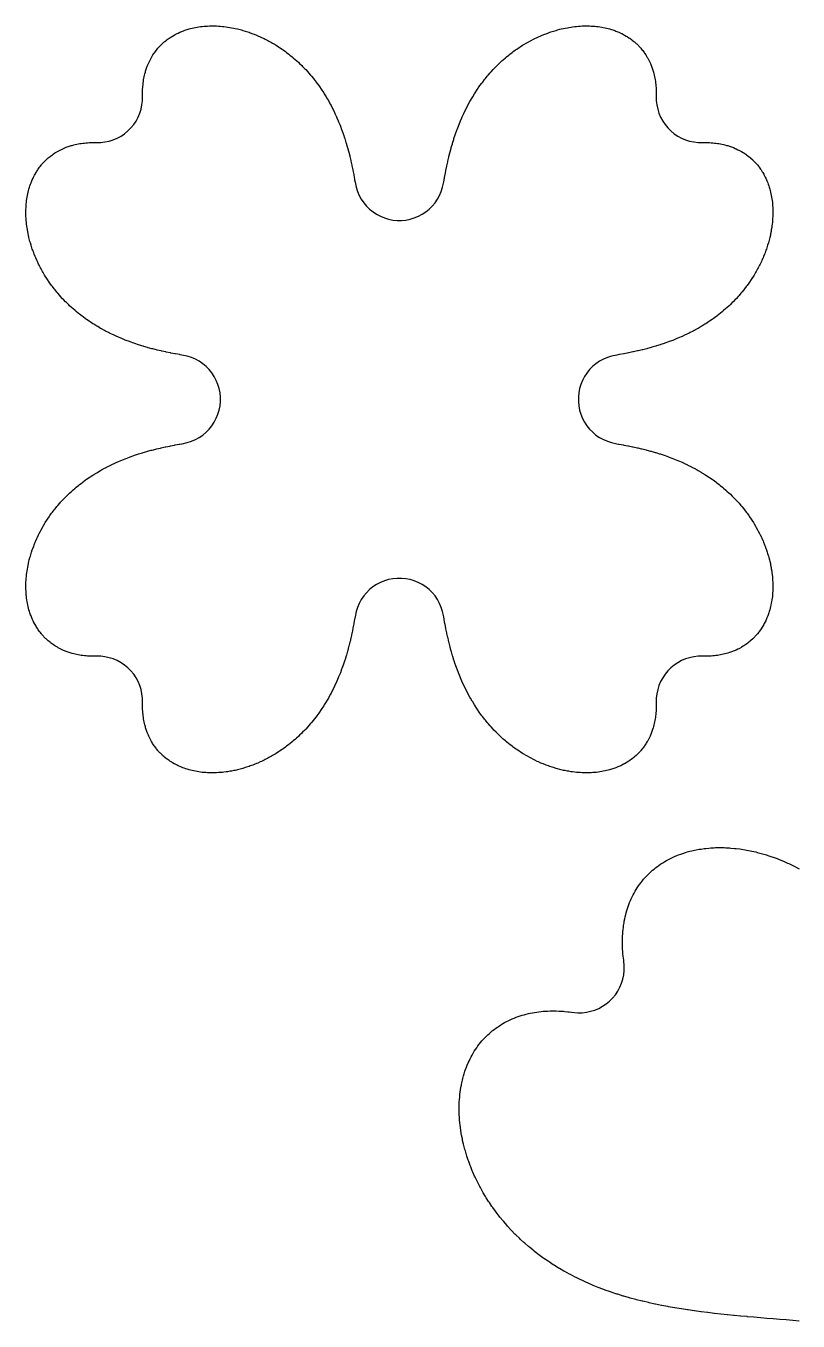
# Model space of a CAD drawing. Header units: metres. Extents: x 10 to 1210, y 10 to 2778.
# Drawn here: x 185 to 288.4, y 2593.6 to 2767 of the extents above; entities that cross this region are included whole.
import ezdxf

# ---------------------------------------------------------------- set-up
doc = ezdxf.new("R2010")
doc.units = ezdxf.units.M
doc.layers.add('DIS_KENAR_V91_Z3', color=1, linetype='Continuous')

msp = doc.modelspace()

# ---------------------------------------------------------------- linework, layer by layer
at = {"layer": 'DIS_KENAR_V91_Z3'}
msp.add_lwpolyline([(199.57, 2724.48), (199.44, 2724.52), (198.98, 2724.69), (198.87, 2724.73), (198.41, 2724.9), (198.29, 2724.95), (197.85, 2725.13), (197.72, 2725.18), (197.29, 2725.37), (197.16, 2725.42), (196.74, 2725.62), (196.61, 2725.68), (196.19, 2725.88), (196.06, 2725.94), (195.66, 2726.15), (195.53, 2726.22), (195.13, 2726.44), (195, 2726.51), (194.62, 2726.74), (194.49, 2726.81), (194.11, 2727.05), (193.98, 2727.13), (193.61, 2727.37), (193.48, 2727.46), (193.13, 2727.7), (193, 2727.79), (192.65, 2728.05), (192.52, 2728.15), (192.19, 2728.4), (192.06, 2728.51), (191.73, 2728.77), (191.6, 2728.88), (191.29, 2729.15), (191.16, 2729.27), (190.86, 2729.54), (190.74, 2729.66), (190.44, 2729.95), (190.32, 2730.07), (190.04, 2730.36), (189.92, 2730.48), (189.65, 2730.78), (189.53, 2730.91), (189.27, 2731.21), (189.16, 2731.35), (188.91, 2731.66), (188.8, 2731.79), (188.56, 2732.11), (188.45, 2732.25), (188.22, 2732.56), (188.12, 2732.71), (187.91, 2733.03), (187.81, 2733.18), (187.6, 2733.5), (187.51, 2733.65), (187.31, 2733.98), (187.22, 2734.14), (187.04, 2734.47), (186.95, 2734.63), (186.78, 2734.96), (186.7, 2735.12), (186.54, 2735.45), (186.47, 2735.62), (186.32, 2735.95), (186.25, 2736.12), (186.11, 2736.45), (186.05, 2736.63), (185.93, 2736.96), (185.86, 2737.13), (185.75, 2737.46), (185.7, 2737.64), (185.6, 2737.97), (185.55, 2738.15), (185.46, 2738.48), (185.41, 2738.67), (185.34, 2738.98), (185.3, 2739.18), (185.24, 2739.49), (185.21, 2739.69), (185.16, 2739.99), (185.13, 2740.19), (185.09, 2740.49), (185.07, 2740.7), (185.04, 2740.98), (185.03, 2741.2), (185.01, 2741.47), (185.01, 2741.69), (185, 2741.96), (185, 2742.18), (185.01, 2742.44), (185.02, 2742.67), (185.03, 2742.91), (185.05, 2743.15), (185.07, 2743.38), (185.1, 2743.62), (185.13, 2743.83), (185.17, 2744.08), (185.21, 2744.28), (185.26, 2744.53), (185.3, 2744.72), (185.37, 2744.97), (185.41, 2745.15), (185.49, 2745.41), (185.54, 2745.57), (185.63, 2745.83), (185.69, 2745.98), (185.79, 2746.24), (185.85, 2746.37), (185.96, 2746.63), (186.02, 2746.76), (186.16, 2747.01), (186.22, 2747.13), (186.36, 2747.38), (186.43, 2747.48), (186.59, 2747.73), (186.65, 2747.83), (186.83, 2748.07), (186.89, 2748.16), (187.08, 2748.4), (187.15, 2748.47), (187.35, 2748.7), (187.41, 2748.77), (187.63, 2748.99), (187.7, 2749.06), (187.93, 2749.27), (187.99, 2749.33), (188.23, 2749.52), (188.3, 2749.58), (188.55, 2749.76), (188.63, 2749.82), (188.88, 2749.99), (188.96, 2750.04), (189.22, 2750.19), (189.31, 2750.25), (189.57, 2750.38), (189.67, 2750.43), (189.93, 2750.56), (190.03, 2750.6), (190.3, 2750.71), (190.41, 2750.76), (190.67, 2750.85), (190.8, 2750.89), (191.05, 2750.97), (191.19, 2751.01), (191.44, 2751.08), (191.59, 2751.11), (191.84, 2751.17), (192, 2751.2), (192.24, 2751.24), (192.41, 2751.27), (192.64, 2751.3), (192.83, 2751.32), (193.05, 2751.34), (193.25, 2751.36), (193.47, 2751.37), (193.67, 2751.38), (193.88, 2751.38), (194.1, 2751.38), (194.3, 2751.38), (194.3, 2751.38), (195.02, 2751.39), (195.59, 2751.46), (196.15, 2751.58), (196.7, 2751.75), (197.23, 2751.97), (197.74, 2752.25), (198.21, 2752.57), (198.66, 2752.94), (199.06, 2753.34), (199.43, 2753.79), (199.75, 2754.26), (200.03, 2754.77), (200.25, 2755.3), (200.42, 2755.85), (200.54, 2756.41), (200.61, 2756.98), (200.62, 2757.7), (200.62, 2757.7), (200.62, 2757.9), (200.62, 2758.12), (200.62, 2758.33), (200.63, 2758.53), (200.64, 2758.75), (200.66, 2758.95), (200.68, 2759.17), (200.7, 2759.36), (200.73, 2759.59), (200.76, 2759.76), (200.8, 2760), (200.83, 2760.16), (200.89, 2760.41), (200.92, 2760.56), (200.99, 2760.81), (201.03, 2760.95), (201.11, 2761.2), (201.15, 2761.33), (201.24, 2761.59), (201.29, 2761.71), (201.4, 2761.97), (201.44, 2762.07), (201.57, 2762.33), (201.62, 2762.43), (201.75, 2762.69), (201.81, 2762.78), (201.96, 2763.04), (202.01, 2763.12), (202.18, 2763.37), (202.24, 2763.45), (202.42, 2763.7), (202.48, 2763.77), (202.67, 2764.01), (202.73, 2764.07), (202.94, 2764.3), (203.01, 2764.37), (203.23, 2764.59), (203.3, 2764.65), (203.53, 2764.85), (203.6, 2764.92), (203.84, 2765.11), (203.93, 2765.17), (204.17, 2765.35), (204.27, 2765.41), (204.52, 2765.57), (204.62, 2765.64), (204.87, 2765.78), (204.99, 2765.84), (205.24, 2765.98), (205.37, 2766.04), (205.63, 2766.15), (205.76, 2766.21), (206.02, 2766.31), (206.17, 2766.37), (206.43, 2766.46), (206.59, 2766.51), (206.85, 2766.59), (207.03, 2766.63), (207.28, 2766.7), (207.47, 2766.74), (207.72, 2766.79), (207.92, 2766.83), (208.17, 2766.87), (208.38, 2766.9), (208.62, 2766.93), (208.85, 2766.95), (209.09, 2766.97), (209.33, 2766.98), (209.56, 2766.99), (209.82, 2767), (210.04, 2767), (210.31, 2766.99), (210.53, 2766.99), (210.8, 2766.97), (211.02, 2766.96), (211.3, 2766.93), (211.51, 2766.91), (211.81, 2766.87), (212.01, 2766.84), (212.31, 2766.79), (212.51, 2766.76), (212.82, 2766.7), (213.02, 2766.66), (213.33, 2766.59), (213.52, 2766.54), (213.85, 2766.45), (214.03, 2766.4), (214.36, 2766.3), (214.54, 2766.25), (214.87, 2766.14), (215.04, 2766.07), (215.37, 2765.95), (215.55, 2765.89), (215.88, 2765.75), (216.05, 2765.68), (216.38, 2765.53), (216.55, 2765.46), (216.88, 2765.3), (217.04, 2765.22), (217.37, 2765.05), (217.53, 2764.96), (217.86, 2764.78), (218.02, 2764.69), (218.35, 2764.49), (218.5, 2764.4), (218.82, 2764.19), (218.97, 2764.09), (219.29, 2763.88), (219.44, 2763.78), (219.75, 2763.55), (219.89, 2763.44), (220.21, 2763.2), (220.34, 2763.09), (220.65, 2762.84), (220.79, 2762.73), (221.09, 2762.47), (221.22, 2762.35), (221.52, 2762.08), (221.64, 2761.96), (221.93, 2761.68), (222.05, 2761.56), (222.34, 2761.26), (222.46, 2761.14), (222.73, 2760.84), (222.85, 2760.71), (223.12, 2760.4), (223.23, 2760.27), (223.49, 2759.94), (223.6, 2759.81), (223.85, 2759.48), (223.95, 2759.35), (224.21, 2759), (224.3, 2758.87), (224.54, 2758.52), (224.63, 2758.39), (224.87, 2758.02), (224.95, 2757.89), (225.19, 2757.51), (225.26, 2757.38), (225.49, 2757), (225.56, 2756.87), (225.78, 2756.47), (225.85, 2756.34), (226.06, 2755.94), (226.12, 2755.81), (226.32, 2755.39), (226.38, 2755.26), (226.58, 2754.84), (226.63, 2754.71), (226.82, 2754.28), (226.87, 2754.15), (227.05, 2753.71), (227.1, 2753.59), (227.27, 2753.13), (227.31, 2753.02), (227.48, 2752.55), (227.52, 2752.44), (227.66, 2752.01), (227.69, 2751.91), (227.85, 2751.41), (227.88, 2751.31), (228.02, 2750.81), (228.05, 2750.71), (228.19, 2750.21), (228.22, 2750.11), (228.35, 2749.59), (228.37, 2749.5), (228.49, 2748.98), (228.51, 2748.89), (228.63, 2748.36), (228.65, 2748.27), (228.76, 2747.73), (228.78, 2747.65), (228.88, 2747.11), (228.9, 2747.03), (228.99, 2746.48), (229.01, 2746.41), (229.06, 2746.1), (229.21, 2745.39), (229.39, 2744.84), (229.62, 2744.31), (229.9, 2743.8), (230.23, 2743.32), (230.6, 2742.87), (231.02, 2742.47), (231.47, 2742.1), (231.95, 2741.78), (232.47, 2741.51), (233.01, 2741.29), (233.56, 2741.13), (234.13, 2741.01), (234.71, 2740.96), (235.29, 2740.96), (235.87, 2741.01), (236.44, 2741.13), (237, 2741.29), (237.54, 2741.51), (238.05, 2741.78), (238.54, 2742.1), (238.99, 2742.47), (239.4, 2742.88), (239.77, 2743.32), (240.1, 2743.8), (240.38, 2744.31), (240.61, 2744.84), (240.79, 2745.4), (240.94, 2746.11), (240.98, 2746.34), (240.99, 2746.41), (241.09, 2746.96), (241.11, 2747.04), (241.21, 2747.58), (241.22, 2747.66), (241.33, 2748.2), (241.35, 2748.28), (241.47, 2748.81), (241.49, 2748.9), (241.61, 2749.42), (241.63, 2749.51), (241.76, 2750.02), (241.79, 2750.12), (241.92, 2750.62), (241.95, 2750.72), (242.09, 2751.22), (242.13, 2751.32), (242.27, 2751.81), (242.31, 2751.92), (242.48, 2752.43), (242.52, 2752.56), (242.69, 2753.02), (242.73, 2753.13), (242.9, 2753.59), (242.95, 2753.71), (243.13, 2754.15), (243.18, 2754.28), (243.37, 2754.71), (243.42, 2754.84), (243.62, 2755.26), (243.68, 2755.39), (243.88, 2755.81), (243.94, 2755.94), (244.15, 2756.34), (244.22, 2756.47), (244.44, 2756.87), (244.51, 2757), (244.74, 2757.38), (244.81, 2757.51), (245.05, 2757.89), (245.13, 2758.02), (245.37, 2758.39), (245.46, 2758.52), (245.7, 2758.87), (245.79, 2759), (246.05, 2759.35), (246.15, 2759.48), (246.4, 2759.81), (246.51, 2759.94), (246.77, 2760.27), (246.88, 2760.4), (247.15, 2760.71), (247.27, 2760.84), (247.54, 2761.14), (247.66, 2761.26), (247.95, 2761.56), (248.07, 2761.68), (248.36, 2761.96), (248.48, 2762.08), (248.78, 2762.35), (248.91, 2762.47), (249.21, 2762.73), (249.35, 2762.84), (249.66, 2763.09), (249.79, 2763.2), (250.11, 2763.44), (250.25, 2763.55), (250.56, 2763.78), (250.71, 2763.88), (251.03, 2764.09), (251.18, 2764.19), (251.5, 2764.4), (251.65, 2764.49), (251.98, 2764.69), (252.14, 2764.78), (252.47, 2764.96), (252.63, 2765.05), (252.96, 2765.22), (253.12, 2765.3), (253.45, 2765.46), (253.62, 2765.53), (253.95, 2765.68), (254.12, 2765.75), (254.45, 2765.89), (254.63, 2765.95), (254.96, 2766.07), (255.13, 2766.14), (255.46, 2766.25), (255.64, 2766.3), (255.97, 2766.4), (256.15, 2766.45), (256.48, 2766.54), (256.67, 2766.59), (256.98, 2766.66), (257.18, 2766.7), (257.49, 2766.76), (257.69, 2766.79), (257.99, 2766.84), (258.19, 2766.87), (258.49, 2766.91), (258.7, 2766.93), (258.98, 2766.96), (259.2, 2766.97), (259.47, 2766.99), (259.69, 2766.99), (259.96, 2767), (260.18, 2767), (260.44, 2766.99), (260.67, 2766.98), (260.91, 2766.97), (261.15, 2766.95), (261.38, 2766.93), (261.62, 2766.9), (261.83, 2766.87), (262.08, 2766.83), (262.28, 2766.79), (262.53, 2766.74), (262.72, 2766.7), (262.97, 2766.63), (263.15, 2766.59), (263.41, 2766.51), (263.57, 2766.46), (263.83, 2766.37), (263.98, 2766.31), (264.24, 2766.21), (264.37, 2766.15), (264.63, 2766.04), (264.76, 2765.98), (265.01, 2765.84), (265.13, 2765.78), (265.38, 2765.64), (265.48, 2765.57), (265.73, 2765.41), (265.83, 2765.35), (266.07, 2765.17), (266.16, 2765.11), (266.4, 2764.92), (266.47, 2764.85), (266.7, 2764.65), (266.77, 2764.59), (266.99, 2764.37), (267.06, 2764.3), (267.27, 2764.07), (267.33, 2764.01), (267.52, 2763.77), (267.58, 2763.7), (267.76, 2763.45), (267.82, 2763.37), (267.99, 2763.12), (268.04, 2763.04), (268.19, 2762.78), (268.25, 2762.69), (268.38, 2762.43), (268.43, 2762.33), (268.56, 2762.07), (268.6, 2761.97), (268.71, 2761.7), (268.76, 2761.59), (268.85, 2761.33), (268.89, 2761.2), (268.97, 2760.95), (269.01, 2760.81), (269.08, 2760.56), (269.11, 2760.41), (269.17, 2760.16), (269.2, 2760), (269.24, 2759.76), (269.27, 2759.59), (269.3, 2759.36), (269.32, 2759.17), (269.34, 2758.95), (269.36, 2758.75), (269.37, 2758.53), (269.38, 2758.33), (269.38, 2758.12), (269.38, 2757.9), (269.38, 2757.7), (269.38, 2757.7), (269.39, 2756.98), (269.46, 2756.41), (269.58, 2755.85), (269.75, 2755.3), (269.97, 2754.77), (270.25, 2754.26), (270.57, 2753.79), (270.94, 2753.34), (271.34, 2752.94), (271.79, 2752.57), (272.26, 2752.25), (272.77, 2751.97), (273.3, 2751.75), (273.85, 2751.58), (274.41, 2751.46), (274.98, 2751.39), (275.7, 2751.38), (275.7, 2751.38), (275.9, 2751.38), (276.12, 2751.38), (276.33, 2751.38), (276.53, 2751.37), (276.75, 2751.36), (276.95, 2751.34), (277.17, 2751.32), (277.36, 2751.3), (277.59, 2751.27), (277.76, 2751.24), (278, 2751.2), (278.16, 2751.17), (278.41, 2751.11), (278.56, 2751.08), (278.81, 2751.01), (278.95, 2750.97), (279.2, 2750.89), (279.33, 2750.85), (279.59, 2750.76), (279.71, 2750.71), (279.97, 2750.6), (280.07, 2750.56), (280.33, 2750.43), (280.43, 2750.38), (280.69, 2750.25), (280.78, 2750.19), (281.04, 2750.04), (281.12, 2749.99), (281.37, 2749.82), (281.45, 2749.76), (281.7, 2749.58), (281.77, 2749.52), (282.01, 2749.33), (282.07, 2749.27), (282.3, 2749.06), (282.37, 2748.99), (282.59, 2748.77), (282.65, 2748.7), (282.85, 2748.47), (282.92, 2748.4), (283.11, 2748.16), (283.17, 2748.07), (283.35, 2747.83), (283.41, 2747.73), (283.57, 2747.48), (283.64, 2747.38), (283.78, 2747.13), (283.84, 2747.01), (283.98, 2746.76), (284.04, 2746.63), (284.15, 2746.37), (284.21, 2746.24), (284.31, 2745.98), (284.37, 2745.83), (284.46, 2745.57), (284.51, 2745.41), (284.59, 2745.15), (284.63, 2744.97), (284.7, 2744.72), (284.74, 2744.53), (284.79, 2744.28), (284.83, 2744.08), (284.87, 2743.83), (284.9, 2743.62), (284.93, 2743.38), (284.95, 2743.15), (284.97, 2742.91), (284.98, 2742.67), (284.99, 2742.44), (285, 2742.18), (285, 2741.96), (284.99, 2741.69), (284.99, 2741.47), (284.97, 2741.2), (284.96, 2740.98), (284.93, 2740.7), (284.91, 2740.49), (284.87, 2740.19), (284.84, 2739.99), (284.79, 2739.69), (284.76, 2739.49), (284.7, 2739.18), (284.66, 2738.98), (284.59, 2738.67), (284.54, 2738.48), (284.45, 2738.15), (284.4, 2737.97), (284.3, 2737.64), (284.25, 2737.46), (284.14, 2737.13), (284.07, 2736.96), (283.95, 2736.63), (283.89, 2736.45), (283.75, 2736.12), (283.68, 2735.95), (283.53, 2735.62), (283.46, 2735.45), (283.3, 2735.12), (283.22, 2734.96), (283.05, 2734.63), (282.96, 2734.47), (282.78, 2734.14), (282.69, 2733.98), (282.49, 2733.65), (282.4, 2733.5), (282.19, 2733.18), (282.09, 2733.03), (281.88, 2732.71), (281.78, 2732.56), (281.55, 2732.25), (281.44, 2732.11), (281.2, 2731.79), (281.09, 2731.66), (280.84, 2731.35), (280.73, 2731.21), (280.47, 2730.91), (280.35, 2730.78), (280.08, 2730.48), (279.96, 2730.36), (279.68, 2730.07), (279.56, 2729.95), (279.26, 2729.66), (279.14, 2729.54), (278.84, 2729.27), (278.71, 2729.15), (278.4, 2728.88), (278.27, 2728.77), (277.94, 2728.51), (277.81, 2728.4), (277.48, 2728.15), (277.35, 2728.05), (277, 2727.79), (276.87, 2727.7), (276.52, 2727.46), (276.39, 2727.37), (276.02, 2727.13), (275.89, 2727.05), (275.51, 2726.81), (275.38, 2726.74), (275, 2726.51), (274.87, 2726.44), (274.47, 2726.22), (274.34, 2726.15), (273.94, 2725.94), (273.81, 2725.88), (273.39, 2725.68), (273.26, 2725.62), (272.84, 2725.42), (272.71, 2725.37), (272.28, 2725.18), (272.15, 2725.13), (271.71, 2724.95), (271.59, 2724.9), (271.13, 2724.73), (271.02, 2724.69), (270.55, 2724.52), (270.44, 2724.48), (270.01, 2724.34), (269.91, 2724.31), (269.41, 2724.15), (269.31, 2724.12), (268.81, 2723.98), (268.71, 2723.95), (268.21, 2723.81), (268.11, 2723.78), (267.59, 2723.65), (267.5, 2723.63), (266.98, 2723.51), (266.89, 2723.49), (266.36, 2723.37), (266.27, 2723.35), (265.73, 2723.24), (265.65, 2723.22), (265.11, 2723.12), (265.03, 2723.1), (264.48, 2723.01), (264.41, 2722.99), (264.1, 2722.94), (263.39, 2722.79), (262.84, 2722.61), (262.31, 2722.38), (261.8, 2722.1), (261.32, 2721.77), (260.87, 2721.4), (260.47, 2720.98), (260.1, 2720.53), (259.78, 2720.05), (259.51, 2719.53), (259.29, 2718.99), (259.13, 2718.44), (259.01, 2717.87), (258.96, 2717.29), (258.96, 2716.71), (259.01, 2716.13), (259.13, 2715.56), (259.29, 2715), (259.51, 2714.46), (259.78, 2713.95), (260.1, 2713.46), (260.47, 2713.01), (260.88, 2712.6), (261.32, 2712.23), (261.8, 2711.9), (262.31, 2711.62), (262.84, 2711.39), (263.4, 2711.21), (264.11, 2711.06), (264.34, 2711.02), (264.41, 2711.01), (264.96, 2710.91), (265.04, 2710.89), (265.58, 2710.79), (265.66, 2710.78), (266.2, 2710.67), (266.28, 2710.65), (266.81, 2710.53), (266.9, 2710.51), (267.42, 2710.39), (267.51, 2710.37), (268.02, 2710.24), (268.12, 2710.21), (268.62, 2710.08), (268.72, 2710.05), (269.22, 2709.91), (269.32, 2709.87), (269.81, 2709.73), (269.92, 2709.69), (270.43, 2709.52), (270.56, 2709.48), (271.02, 2709.31), (271.13, 2709.27), (271.59, 2709.1), (271.71, 2709.05), (272.15, 2708.87), (272.28, 2708.82), (272.71, 2708.63), (272.84, 2708.58), (273.26, 2708.38), (273.39, 2708.32), (273.81, 2708.12), (273.94, 2708.06), (274.34, 2707.85), (274.47, 2707.78), (274.87, 2707.56), (275, 2707.49), (275.38, 2707.26), (275.51, 2707.19), (275.89, 2706.95), (276.02, 2706.87), (276.39, 2706.63), (276.52, 2706.54), (276.87, 2706.3), (277, 2706.21), (277.35, 2705.95), (277.48, 2705.85), (277.81, 2705.6), (277.94, 2705.49), (278.27, 2705.23), (278.4, 2705.12), (278.71, 2704.85), (278.84, 2704.73), (279.14, 2704.46), (279.26, 2704.34), (279.56, 2704.05), (279.68, 2703.93), (279.96, 2703.64), (280.08, 2703.52), (280.35, 2703.22), (280.47, 2703.09), (280.73, 2702.79), (280.84, 2702.65), (281.09, 2702.34), (281.2, 2702.21), (281.44, 2701.89), (281.55, 2701.75), (281.78, 2701.44), (281.88, 2701.29), (282.09, 2700.97), (282.19, 2700.82), (282.4, 2700.5), (282.49, 2700.35), (282.69, 2700.02), (282.78, 2699.86), (282.96, 2699.53), (283.05, 2699.37), (283.22, 2699.04), (283.3, 2698.88), (283.46, 2698.55), (283.53, 2698.38), (283.68, 2698.05), (283.75, 2697.88), (283.89, 2697.55), (283.95, 2697.37), (284.07, 2697.04), (284.14, 2696.87), (284.25, 2696.54), (284.3, 2696.36), (284.4, 2696.03), (284.45, 2695.85), (284.54, 2695.52), (284.59, 2695.33), (284.66, 2695.02), (284.7, 2694.82), (284.76, 2694.51), (284.79, 2694.31), (284.84, 2694.01), (284.87, 2693.81), (284.91, 2693.51), (284.93, 2693.3), (284.96, 2693.02), (284.97, 2692.8), (284.99, 2692.53), (284.99, 2692.31), (285, 2692.04), (285, 2691.82), (284.99, 2691.56), (284.98, 2691.33), (284.97, 2691.09), (284.95, 2690.85), (284.93, 2690.62), (284.9, 2690.38), (284.87, 2690.17), (284.83, 2689.92), (284.79, 2689.72), (284.74, 2689.47), (284.7, 2689.28), (284.63, 2689.03), (284.59, 2688.85), (284.51, 2688.59), (284.46, 2688.43), (284.37, 2688.17), (284.31, 2688.02), (284.21, 2687.76), (284.15, 2687.63), (284.04, 2687.37), (283.98, 2687.24), (283.84, 2686.99), (283.78, 2686.87), (283.64, 2686.62), (283.57, 2686.52), (283.41, 2686.27), (283.35, 2686.17), (283.17, 2685.93), (283.11, 2685.84), (282.92, 2685.6), (282.85, 2685.53), (282.65, 2685.3), (282.59, 2685.23), (282.37, 2685.01), (282.3, 2684.94), (282.07, 2684.73), (282.01, 2684.67), (281.77, 2684.48), (281.7, 2684.42), (281.45, 2684.24), (281.37, 2684.18), (281.12, 2684.01), (281.04, 2683.96), (280.78, 2683.81), (280.69, 2683.75), (280.43, 2683.62), (280.33, 2683.57), (280.07, 2683.44), (279.97, 2683.4), (279.7, 2683.29), (279.59, 2683.24), (279.33, 2683.15), (279.2, 2683.11), (278.95, 2683.03), (278.81, 2682.99), (278.56, 2682.92), (278.41, 2682.89), (278.16, 2682.83), (278, 2682.8), (277.76, 2682.76), (277.59, 2682.73), (277.36, 2682.7), (277.17, 2682.68), (276.95, 2682.66), (276.75, 2682.64), (276.53, 2682.63), (276.33, 2682.62), (276.12, 2682.62), (275.9, 2682.62), (275.7, 2682.62), (275.7, 2682.62), (274.98, 2682.61), (274.41, 2682.54), (273.85, 2682.42), (273.3, 2682.25), (272.77, 2682.03), (272.26, 2681.75), (271.79, 2681.43), (271.34, 2681.06), (270.94, 2680.66), (270.57, 2680.21), (270.25, 2679.74), (269.97, 2679.23), (269.75, 2678.7), (269.58, 2678.15), (269.46, 2677.59), (269.39, 2677.02), (269.38, 2676.3), (269.38, 2676.3), (269.38, 2676.1), (269.38, 2675.88), (269.38, 2675.67), (269.37, 2675.47), (269.36, 2675.25), (269.34, 2675.05), (269.32, 2674.83), (269.3, 2674.64), (269.27, 2674.41), (269.24, 2674.24), (269.2, 2674), (269.17, 2673.84), (269.11, 2673.59), (269.08, 2673.44), (269.01, 2673.19), (268.97, 2673.05), (268.89, 2672.8), (268.85, 2672.67), (268.76, 2672.41), (268.71, 2672.29), (268.6, 2672.03), (268.56, 2671.93), (268.43, 2671.67), (268.38, 2671.57), (268.25, 2671.31), (268.19, 2671.22), (268.04, 2670.96), (267.99, 2670.88), (267.82, 2670.63), (267.76, 2670.55), (267.58, 2670.3), (267.52, 2670.23), (267.33, 2669.99), (267.27, 2669.93), (267.06, 2669.7), (266.99, 2669.63), (266.77, 2669.41), (266.7, 2669.35), (266.47, 2669.15), (266.4, 2669.08), (266.16, 2668.89), (266.07, 2668.83), (265.83, 2668.65), (265.73, 2668.59), (265.48, 2668.43), (265.38, 2668.36), (265.13, 2668.22), (265.01, 2668.16), (264.76, 2668.02), (264.63, 2667.96), (264.37, 2667.85), (264.24, 2667.79), (263.98, 2667.69), (263.83, 2667.63), (263.57, 2667.54), (263.41, 2667.49), (263.15, 2667.41), (262.97, 2667.37), (262.72, 2667.3), (262.53, 2667.26), (262.28, 2667.21), (262.08, 2667.17), (261.83, 2667.13), (261.62, 2667.1), (261.38, 2667.07), (261.15, 2667.05), (260.91, 2667.03), (260.67, 2667.02), (260.44, 2667.01), (260.18, 2667), (259.96, 2667), (259.69, 2667.01), (259.47, 2667.01), (259.2, 2667.03), (258.98, 2667.04), (258.7, 2667.07), (258.49, 2667.09), (258.19, 2667.13), (257.99, 2667.16), (257.69, 2667.21), (257.49, 2667.24), (257.18, 2667.3), (256.98, 2667.34), (256.67, 2667.41), (256.48, 2667.46), (256.15, 2667.55), (255.97, 2667.6), (255.64, 2667.7), (255.46, 2667.75), (255.13, 2667.86), (254.96, 2667.93), (254.63, 2668.05), (254.45, 2668.11), (254.12, 2668.25), (253.95, 2668.32), (253.62, 2668.47), (253.45, 2668.54), (253.12, 2668.7), (252.96, 2668.78), (252.63, 2668.95), (252.47, 2669.04), (252.14, 2669.22), (251.98, 2669.31), (251.65, 2669.51), (251.5, 2669.6), (251.18, 2669.81), (251.03, 2669.91), (250.71, 2670.12), (250.56, 2670.22), (250.25, 2670.45), (250.11, 2670.56), (249.79, 2670.8), (249.66, 2670.91), (249.35, 2671.16), (249.21, 2671.27), (248.91, 2671.53), (248.78, 2671.65), (248.48, 2671.92), (248.36, 2672.04), (248.07, 2672.32), (247.95, 2672.44), (247.66, 2672.74), (247.54, 2672.86), (247.27, 2673.16), (247.15, 2673.29), (246.88, 2673.6), (246.77, 2673.73), (246.51, 2674.06), (246.4, 2674.19), (246.15, 2674.52), (246.05, 2674.65), (245.79, 2675), (245.7, 2675.13), (245.46, 2675.48), (245.37, 2675.61), (245.13, 2675.98), (245.05, 2676.11), (244.81, 2676.49), (244.74, 2676.62), (244.51, 2677), (244.44, 2677.13), (244.22, 2677.53), (244.15, 2677.66), (243.94, 2678.06), (243.88, 2678.19), (243.68, 2678.61), (243.62, 2678.74), (243.42, 2679.16), (243.37, 2679.29), (243.18, 2679.72), (243.13, 2679.85), (242.95, 2680.29), (242.9, 2680.41), (242.73, 2680.87), (242.69, 2680.98), (242.52, 2681.45), (242.48, 2681.56), (242.34, 2681.99), (242.31, 2682.09), (242.15, 2682.59), (242.12, 2682.69), (241.98, 2683.19), (241.95, 2683.29), (241.81, 2683.79), (241.78, 2683.89), (241.65, 2684.41), (241.63, 2684.5), (241.51, 2685.02), (241.49, 2685.11), (241.37, 2685.64), (241.35, 2685.73), (241.24, 2686.27), (241.22, 2686.35), (241.12, 2686.89), (241.1, 2686.97), (241.01, 2687.52), (240.99, 2687.59), (240.94, 2687.9), (240.79, 2688.61), (240.61, 2689.16), (240.38, 2689.69), (240.1, 2690.2), (239.77, 2690.68), (239.4, 2691.13), (238.98, 2691.53), (238.53, 2691.9), (238.05, 2692.22), (237.53, 2692.49), (236.99, 2692.71), (236.44, 2692.87), (235.87, 2692.99), (235.29, 2693.04), (234.71, 2693.04), (234.13, 2692.99), (233.56, 2692.87), (233, 2692.71), (232.46, 2692.49), (231.95, 2692.22), (231.46, 2691.9), (231.01, 2691.53), (230.6, 2691.12), (230.23, 2690.68), (229.9, 2690.2), (229.62, 2689.69), (229.39, 2689.16), (229.21, 2688.6), (229.06, 2687.89), (229.02, 2687.66), (229.01, 2687.59), (228.91, 2687.04), (228.89, 2686.96), (228.79, 2686.42), (228.78, 2686.34), (228.67, 2685.8), (228.65, 2685.72), (228.53, 2685.19), (228.51, 2685.1), (228.39, 2684.58), (228.37, 2684.49), (228.24, 2683.98), (228.21, 2683.88), (228.08, 2683.38), (228.05, 2683.28), (227.91, 2682.78), (227.87, 2682.68), (227.73, 2682.19), (227.69, 2682.08), (227.52, 2681.57), (227.48, 2681.44), (227.31, 2680.98), (227.27, 2680.87), (227.1, 2680.41), (227.05, 2680.29), (226.87, 2679.85), (226.82, 2679.72), (226.63, 2679.29), (226.58, 2679.16), (226.38, 2678.74), (226.32, 2678.61), (226.12, 2678.19), (226.06, 2678.06), (225.85, 2677.66), (225.78, 2677.53), (225.56, 2677.13), (225.49, 2677), (225.26, 2676.62), (225.19, 2676.49), (224.95, 2676.11), (224.87, 2675.98), (224.63, 2675.61), (224.54, 2675.48), (224.3, 2675.13), (224.21, 2675), (223.95, 2674.65), (223.85, 2674.52), (223.6, 2674.19), (223.49, 2674.06), (223.23, 2673.73), (223.12, 2673.6), (222.85, 2673.29), (222.73, 2673.16), (222.46, 2672.86), (222.34, 2672.74), (222.05, 2672.44), (221.93, 2672.32), (221.64, 2672.04), (221.52, 2671.92), (221.22, 2671.65), (221.09, 2671.53), (220.79, 2671.27), (220.65, 2671.16), (220.34, 2670.91), (220.21, 2670.8), (219.89, 2670.56), (219.75, 2670.45), (219.44, 2670.22), (219.29, 2670.12), (218.97, 2669.91), (218.82, 2669.81), (218.5, 2669.6), (218.35, 2669.51), (218.02, 2669.31), (217.86, 2669.22), (217.53, 2669.04), (217.37, 2668.95), (217.04, 2668.78), (216.88, 2668.7), (216.55, 2668.54), (216.38, 2668.47), (216.05, 2668.32), (215.88, 2668.25), (215.55, 2668.11), (215.37, 2668.05), (215.04, 2667.93), (214.87, 2667.86), (214.54, 2667.75), (214.36, 2667.7), (214.03, 2667.6), (213.85, 2667.55), (213.52, 2667.46), (213.33, 2667.41), (213.02, 2667.34), (212.82, 2667.3), (212.51, 2667.24), (212.31, 2667.21), (212.01, 2667.16), (211.81, 2667.13), (211.51, 2667.09), (211.3, 2667.07), (211.02, 2667.04), (210.8, 2667.03), (210.53, 2667.01), (210.31, 2667.01), (210.04, 2667), (209.82, 2667), (209.56, 2667.01), (209.33, 2667.02), (209.09, 2667.03), (208.85, 2667.05), (208.62, 2667.07), (208.38, 2667.1), (208.17, 2667.13), (207.92, 2667.17), (207.72, 2667.21), (207.47, 2667.26), (207.28, 2667.3), (207.03, 2667.37), (206.85, 2667.41), (206.59, 2667.49), (206.43, 2667.54), (206.17, 2667.63), (206.02, 2667.69), (205.76, 2667.79), (205.63, 2667.85), (205.37, 2667.96), (205.24, 2668.02), (204.99, 2668.16), (204.87, 2668.22), (204.62, 2668.36), (204.52, 2668.43), (204.27, 2668.59), (204.17, 2668.65), (203.93, 2668.83), (203.84, 2668.89), (203.6, 2669.08), (203.53, 2669.15), (203.3, 2669.35), (203.23, 2669.41), (203.01, 2669.63), (202.94, 2669.7), (202.73, 2669.93), (202.67, 2669.99), (202.48, 2670.23), (202.42, 2670.3), (202.24, 2670.55), (202.18, 2670.63), (202.01, 2670.88), (201.96, 2670.96), (201.81, 2671.22), (201.75, 2671.31), (201.62, 2671.57), (201.57, 2671.67), (201.44, 2671.93), (201.4, 2672.03), (201.29, 2672.3), (201.24, 2672.41), (201.15, 2672.67), (201.11, 2672.8), (201.03, 2673.05), (200.99, 2673.19), (200.92, 2673.44), (200.89, 2673.59), (200.83, 2673.84), (200.8, 2674), (200.76, 2674.24), (200.73, 2674.41), (200.7, 2674.64), (200.68, 2674.83), (200.66, 2675.05), (200.64, 2675.25), (200.63, 2675.47), (200.62, 2675.67), (200.62, 2675.88), (200.62, 2676.1), (200.62, 2676.3), (200.62, 2676.3), (200.61, 2677.02), (200.54, 2677.59), (200.42, 2678.15), (200.25, 2678.7), (200.03, 2679.23), (199.75, 2679.74), (199.43, 2680.21), (199.06, 2680.66), (198.66, 2681.06), (198.21, 2681.43), (197.74, 2681.75), (197.23, 2682.03), (196.7, 2682.25), (196.15, 2682.42), (195.59, 2682.54), (195.02, 2682.61), (194.3, 2682.62), (194.3, 2682.62), (194.1, 2682.62), (193.88, 2682.62), (193.67, 2682.62), (193.47, 2682.63), (193.25, 2682.64), (193.05, 2682.66), (192.83, 2682.68), (192.64, 2682.7), (192.41, 2682.73), (192.24, 2682.76), (192, 2682.8), (191.84, 2682.83), (191.59, 2682.89), (191.44, 2682.92), (191.19, 2682.99), (191.05, 2683.03), (190.8, 2683.11), (190.67, 2683.15), (190.41, 2683.24), (190.29, 2683.29), (190.03, 2683.4), (189.93, 2683.44), (189.67, 2683.57), (189.57, 2683.62), (189.31, 2683.75), (189.22, 2683.81), (188.96, 2683.96), (188.88, 2684.01), (188.63, 2684.18), (188.55, 2684.24), (188.3, 2684.42), (188.23, 2684.48), (187.99, 2684.67), (187.93, 2684.73), (187.7, 2684.94), (187.63, 2685.01), (187.41, 2685.23), (187.35, 2685.3), (187.15, 2685.53), (187.08, 2685.6), (186.89, 2685.84), (186.83, 2685.93), (186.65, 2686.17), (186.59, 2686.27), (186.43, 2686.52), (186.36, 2686.62), (186.22, 2686.87), (186.16, 2686.99), (186.02, 2687.24), (185.96, 2687.37), (185.85, 2687.63), (185.79, 2687.76), (185.69, 2688.02), (185.63, 2688.17), (185.54, 2688.43), (185.49, 2688.59), (185.41, 2688.85), (185.37, 2689.03), (185.3, 2689.28), (185.26, 2689.47), (185.21, 2689.72), (185.17, 2689.92), (185.13, 2690.17), (185.1, 2690.38), (185.07, 2690.62), (185.05, 2690.85), (185.03, 2691.09), (185.02, 2691.33), (185.01, 2691.56), (185, 2691.82), (185, 2692.04), (185.01, 2692.31), (185.01, 2692.53), (185.03, 2692.8), (185.04, 2693.02), (185.07, 2693.3), (185.09, 2693.51), (185.13, 2693.81), (185.16, 2694.01), (185.21, 2694.31), (185.24, 2694.51), (185.3, 2694.82), (185.34, 2695.02), (185.41, 2695.33), (185.46, 2695.52), (185.55, 2695.85), (185.6, 2696.03), (185.7, 2696.36), (185.75, 2696.54), (185.86, 2696.87), (185.93, 2697.04), (186.05, 2697.37), (186.11, 2697.55), (186.25, 2697.88), (186.32, 2698.05), (186.47, 2698.38), (186.54, 2698.55), (186.7, 2698.88), (186.78, 2699.04), (186.95, 2699.37), (187.04, 2699.53), (187.22, 2699.86), (187.31, 2700.02), (187.51, 2700.35), (187.6, 2700.5), (187.81, 2700.82), (187.91, 2700.97), (188.12, 2701.29), (188.22, 2701.44), (188.45, 2701.75), (188.56, 2701.89), (188.8, 2702.21), (188.91, 2702.34), (189.16, 2702.65), (189.27, 2702.79), (189.53, 2703.09), (189.65, 2703.22), (189.92, 2703.52), (190.04, 2703.64), (190.32, 2703.93), (190.44, 2704.05), (190.74, 2704.34), (190.86, 2704.46), (191.16, 2704.73), (191.29, 2704.85), (191.6, 2705.12), (191.73, 2705.23), (192.06, 2705.49), (192.19, 2705.6), (192.52, 2705.85), (192.65, 2705.95), (193, 2706.21), (193.13, 2706.3), (193.48, 2706.54), (193.61, 2706.63), (193.98, 2706.87), (194.11, 2706.95), (194.49, 2707.19), (194.62, 2707.26), (195, 2707.49), (195.13, 2707.56), (195.53, 2707.78), (195.66, 2707.85), (196.06, 2708.06), (196.19, 2708.12), (196.61, 2708.32), (196.74, 2708.38), (197.16, 2708.58), (197.29, 2708.63), (197.72, 2708.82), (197.85, 2708.87), (198.29, 2709.05), (198.41, 2709.1), (198.87, 2709.27), (198.98, 2709.31), (199.45, 2709.48), (199.56, 2709.52), (199.99, 2709.66), (200.09, 2709.69), (200.59, 2709.85), (200.69, 2709.88), (201.19, 2710.02), (201.29, 2710.05), (201.79, 2710.19), (201.89, 2710.22), (202.41, 2710.35), (202.5, 2710.37), (203.02, 2710.49), (203.11, 2710.51), (203.64, 2710.63), (203.73, 2710.65), (204.27, 2710.76), (204.35, 2710.78), (204.89, 2710.88), (204.97, 2710.9), (205.52, 2710.99), (205.59, 2711.01), (205.9, 2711.06), (206.61, 2711.21), (207.16, 2711.39), (207.69, 2711.62), (208.2, 2711.9), (208.68, 2712.23), (209.13, 2712.6), (209.53, 2713.02), (209.9, 2713.47), (210.22, 2713.95), (210.49, 2714.47), (210.71, 2715.01), (210.87, 2715.56), (210.99, 2716.13), (211.04, 2716.71), (211.04, 2717.29), (210.99, 2717.87), (210.87, 2718.44), (210.71, 2719), (210.49, 2719.54), (210.22, 2720.05), (209.9, 2720.54), (209.53, 2720.99), (209.12, 2721.4), (208.68, 2721.77), (208.2, 2722.1), (207.69, 2722.38), (207.16, 2722.61), (206.6, 2722.79), (205.89, 2722.94), (205.66, 2722.98), (205.59, 2722.99), (205.04, 2723.09), (204.96, 2723.11), (204.42, 2723.21), (204.34, 2723.22), (203.8, 2723.33), (203.72, 2723.35), (203.19, 2723.47), (203.1, 2723.49), (202.58, 2723.61), (202.49, 2723.63), (201.98, 2723.76), (201.88, 2723.79), (201.38, 2723.92), (201.28, 2723.95), (200.78, 2724.09), (200.68, 2724.13), (200.19, 2724.27), (200.08, 2724.31), (199.57, 2724.48)], close=True, dxfattribs=at)
msp.add_lwpolyline([(288.5, 2593.61), (287.65, 2593.69), (286.79, 2593.76), (285.93, 2593.83), (285.06, 2593.91), (284.19, 2593.98), (283.32, 2594.05), (283.32, 2594.05), (282.45, 2594.13), (282.44, 2594.13), (281.58, 2594.2), (281.56, 2594.21), (280.7, 2594.28), (280.68, 2594.29), (279.82, 2594.37), (279.79, 2594.37), (278.94, 2594.45), (278.9, 2594.46), (278.05, 2594.55), (278.02, 2594.55), (277.17, 2594.64), (277.13, 2594.65), (276.29, 2594.75), (276.24, 2594.75), (275.4, 2594.86), (275.35, 2594.86), (274.52, 2594.98), (274.47, 2594.98), (273.64, 2595.1), (273.58, 2595.11), (272.77, 2595.24), (272.7, 2595.25), (271.89, 2595.38), (271.82, 2595.39), (271.02, 2595.53), (270.95, 2595.55), (270.15, 2595.7), (270.07, 2595.71), (269.29, 2595.87), (269.21, 2595.89), (268.43, 2596.06), (268.34, 2596.08), (267.58, 2596.26), (267.49, 2596.28), (266.73, 2596.47), (266.64, 2596.5), (265.89, 2596.7), (265.79, 2596.73), (265.06, 2596.94), (264.95, 2596.97), (264.23, 2597.2), (264.12, 2597.23), (263.37, 2597.48), (263.25, 2597.52), (262.55, 2597.77), (262.44, 2597.81), (261.75, 2598.07), (261.63, 2598.12), (260.96, 2598.39), (260.84, 2598.44), (260.18, 2598.72), (260.05, 2598.78), (259.41, 2599.07), (259.28, 2599.13), (258.65, 2599.44), (258.52, 2599.51), (257.9, 2599.83), (257.77, 2599.9), (257.16, 2600.23), (257.03, 2600.3), (256.44, 2600.64), (256.31, 2600.72), (255.73, 2601.08), (255.6, 2601.16), (255.03, 2601.53), (254.9, 2601.62), (254.35, 2602), (254.22, 2602.09), (253.69, 2602.48), (253.55, 2602.58), (253.03, 2602.99), (252.9, 2603.09), (252.4, 2603.5), (252.27, 2603.61), (251.78, 2604.04), (251.65, 2604.15), (251.18, 2604.59), (251.06, 2604.7), (250.6, 2605.15), (250.47, 2605.27), (250.03, 2605.73), (249.91, 2605.85), (249.48, 2606.32), (249.37, 2606.45), (248.96, 2606.93), (248.84, 2607.06), (248.45, 2607.54), (248.34, 2607.68), (247.96, 2608.18), (247.86, 2608.32), (247.49, 2608.82), (247.39, 2608.96), (247.05, 2609.47), (246.95, 2609.62), (246.62, 2610.13), (246.53, 2610.29), (246.22, 2610.8), (246.13, 2610.96), (245.84, 2611.48), (245.75, 2611.64), (245.48, 2612.17), (245.4, 2612.34), (245.15, 2612.87), (245.07, 2613.03), (244.83, 2613.56), (244.76, 2613.73), (244.55, 2614.27), (244.48, 2614.44), (244.28, 2614.97), (244.22, 2615.15), (244.04, 2615.68), (243.98, 2615.87), (243.83, 2616.39), (243.77, 2616.58), (243.64, 2617.1), (243.59, 2617.29), (243.47, 2617.81), (243.43, 2618.01), (243.33, 2618.52), (243.29, 2618.72), (243.21, 2619.22), (243.18, 2619.43), (243.12, 2619.92), (243.1, 2620.13), (243.06, 2620.62), (243.04, 2620.83), (243.02, 2621.31), (243.01, 2621.53), (243, 2621.99), (243, 2622.21), (243.01, 2622.66), (243.02, 2622.89), (243.05, 2623.32), (243.07, 2623.56), (243.11, 2623.98), (243.14, 2624.22), (243.19, 2624.62), (243.23, 2624.86), (243.3, 2625.25), (243.35, 2625.49), (243.43, 2625.86), (243.5, 2626.11), (243.59, 2626.46), (243.67, 2626.72), (243.77, 2627.05), (243.86, 2627.31), (243.98, 2627.62), (244.08, 2627.88), (244.21, 2628.17), (244.33, 2628.43), (244.46, 2628.71), (244.59, 2628.97), (244.73, 2629.23), (244.88, 2629.48), (245.03, 2629.73), (245.19, 2629.98), (245.35, 2630.21), (245.52, 2630.45), (245.68, 2630.67), (245.87, 2630.91), (246.04, 2631.11), (246.25, 2631.34), (246.42, 2631.53), (246.64, 2631.75), (246.82, 2631.92), (247.05, 2632.13), (247.24, 2632.3), (247.48, 2632.5), (247.67, 2632.65), (247.92, 2632.84), (248.13, 2632.98), (248.38, 2633.15), (248.6, 2633.29), (248.85, 2633.44), (249.08, 2633.57), (249.34, 2633.71), (249.58, 2633.83), (249.85, 2633.96), (250.1, 2634.07), (250.36, 2634.18), (250.63, 2634.28), (250.89, 2634.37), (251.17, 2634.47), (251.42, 2634.55), (251.72, 2634.63), (251.97, 2634.7), (252.28, 2634.77), (252.52, 2634.83), (252.84, 2634.89), (253.09, 2634.93), (253.42, 2634.98), (253.66, 2635.01), (254, 2635.05), (254.23, 2635.08), (254.59, 2635.1), (254.81, 2635.11), (255.18, 2635.13), (255.39, 2635.13), (255.78, 2635.14), (255.98, 2635.13), (256.37, 2635.12), (256.57, 2635.11), (256.97, 2635.09), (257.15, 2635.07), (257.56, 2635.03), (257.74, 2635.01), (258.06, 2634.97), (258.87, 2634.9), (259.45, 2634.9), (260.03, 2634.96), (260.6, 2635.08), (261.15, 2635.25), (261.69, 2635.48), (262.21, 2635.75), (262.69, 2636.08), (263.14, 2636.45), (263.55, 2636.86), (263.92, 2637.31), (264.25, 2637.79), (264.52, 2638.31), (264.75, 2638.85), (264.92, 2639.4), (265.04, 2639.97), (265.1, 2640.55), (265.1, 2641.14), (265.03, 2641.89), (264.99, 2642.26), (264.97, 2642.44), (264.93, 2642.85), (264.91, 2643.03), (264.89, 2643.43), (264.88, 2643.63), (264.87, 2644.02), (264.86, 2644.22), (264.87, 2644.61), (264.87, 2644.82), (264.89, 2645.19), (264.9, 2645.41), (264.92, 2645.77), (264.95, 2646), (264.99, 2646.34), (265.02, 2646.58), (265.07, 2646.91), (265.11, 2647.16), (265.17, 2647.48), (265.23, 2647.72), (265.3, 2648.03), (265.37, 2648.28), (265.45, 2648.58), (265.53, 2648.83), (265.63, 2649.11), (265.72, 2649.37), (265.82, 2649.64), (265.93, 2649.9), (266.04, 2650.15), (266.17, 2650.42), (266.29, 2650.66), (266.43, 2650.92), (266.56, 2651.15), (266.71, 2651.4), (266.85, 2651.62), (267.02, 2651.87), (267.16, 2652.08), (267.35, 2652.33), (267.5, 2652.52), (267.7, 2652.76), (267.87, 2652.95), (268.08, 2653.18), (268.25, 2653.36), (268.47, 2653.58), (268.66, 2653.75), (268.89, 2653.96), (269.09, 2654.13), (269.33, 2654.32), (269.55, 2654.48), (269.79, 2654.65), (270.02, 2654.81), (270.27, 2654.97), (270.52, 2655.12), (270.77, 2655.27), (271.03, 2655.41), (271.29, 2655.54), (271.57, 2655.67), (271.83, 2655.79), (272.12, 2655.92), (272.38, 2656.02), (272.69, 2656.14), (272.95, 2656.23), (273.28, 2656.33), (273.54, 2656.41), (273.89, 2656.5), (274.14, 2656.57), (274.51, 2656.65), (274.75, 2656.7), (275.14, 2656.77), (275.38, 2656.81), (275.78, 2656.86), (276.02, 2656.89), (276.44, 2656.93), (276.68, 2656.95), (277.11, 2656.98), (277.34, 2656.99), (277.79, 2657), (278.01, 2657), (278.47, 2656.99), (278.69, 2656.98), (279.17, 2656.96), (279.38, 2656.94), (279.87, 2656.9), (280.08, 2656.88), (280.57, 2656.82), (280.78, 2656.79), (281.28, 2656.71), (281.48, 2656.67), (281.99, 2656.57), (282.19, 2656.53), (282.71, 2656.41), (282.9, 2656.36), (283.42, 2656.23), (283.61, 2656.17), (284.13, 2656.02), (284.32, 2655.96), (284.85, 2655.78), (285.03, 2655.72), (285.56, 2655.52), (285.73, 2655.45), (286.27, 2655.24), (286.44, 2655.17), (286.97, 2654.93), (287.13, 2654.85), (287.66, 2654.6), (287.83, 2654.52), (288.36, 2654.25), (288.52, 2654.16)], dxfattribs=at)

doc.saveas('drawing.dxf')
